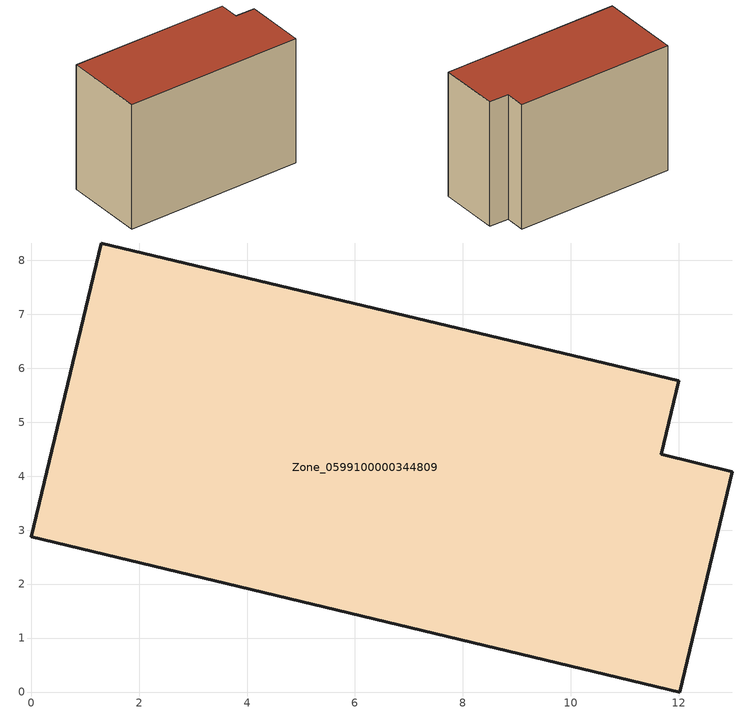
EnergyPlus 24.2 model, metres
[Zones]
Zone_0599100000344809
 floor ground (C_G): 0,2.88 1.3,8.32 12,5.77 11.67,4.41 12.99,4.08 12.02,0 z0
 wall outside (C_F): 1.3,8.32 0,2.88 12.02,0 12.99,4.08 11.67,4.41 12,5.77 1.3,8.32 z0:8.89
 roof outside (C_R): 0,2.88 12.02,0 12.99,4.08 11.67,4.41 12,5.77 1.3,8.32 z8.89
[BUILDING]
Pand.0599100000344809: North Axis=0; Terrain=City; Loads Convergence Tolerance Value=0.04; Temperature Convergence Tolerance Value=0.4; Solar Distribution=FullExterior; Maximum Number of Warmup Days=25; Minimum Number of Warmup Days=1
[Site:Location]
Rotterdam.The.Hague.AP_ZH_NLD Design_Conditions: Latitude=51.96; Longitude=4.45; Time Zone=1; Elevation=-4.5
[SITE:GROUNDTEMPERATURE:BUILDINGSURFACE]
18, 18, 18, 18, 18, 18, 18, 18, 18, 18, 18, 18
[MATERIAL] Thermal Absorptance=0.9; Solar Absorptance=0.7; Visible Absorptance=0.7
Name | Roughness | Thickness | Conductivity | Density | Specific Heat
G.TC.1992-2005 | MediumSmooth | 0.15 | 0.06 | 540 | 1210
F.TC.1992-2005 | Rough | 0.3 | 0.12 | 1920 | 840
R.TC.1992-2005 | MediumRough | 0.2 | 0.08 | 1500 | 1000
[CONSTRUCTION]
C_G: G.TC.1992-2005
C_F: F.TC.1992-2005
C_R: R.TC.1992-2005
[ZONE]
Zone_0599100000344809: Type=1; Multiplier=1; Ceiling Height=Autocalculate; Volume=Autocalculate; Floor Area=autocalculate; Part of Total Floor Area=Yes
[ZONEINFILTRATION:DESIGNFLOWRATE]
Infil_Zone_0599100000344809: Zone or ZoneList or Space or SpaceList=Zone_0599100000344809; Schedule=AlwaysOn; Design Flow Rate Calculation Method=Flow/Area; Flow Rate per Floor Area=0.0015; Constant Term Coefficient=1; Temperature Term Coefficient=0; Velocity Term Coefficient=0; Velocity Squared Term Coefficient=0
[HVACTEMPLATE:ZONE:IDEALLOADSAIRSYSTEM]
Zone_0599100000344809: Maximum Heating Supply Air Temperature=50; Minimum Cooling Supply Air Temperature=13; Maximum Heating Supply Air Humidity Ratio=0.0156; Minimum Cooling Supply Air Humidity Ratio=0.0077; Heating Limit=NoLimit; Cooling Limit=NoLimit; Dehumidification Control Type=ConstantSensibleHeatRatio; Cooling Sensible Heat Ratio=0.7; Dehumidification Setpoint=60; Humidification Control Type=None; Humidification Setpoint=30; Outdoor Air Method=None; Outdoor Air Flow Rate per Person=0.00944; Outdoor Air Flow Rate per Zone Floor Area=0; Outdoor Air Flow Rate per Zone=0; Demand Controlled Ventilation Type=None; Outdoor Air Economizer Type=NoEconomizer; Heat Recovery Type=None; Sensible Heat Recovery Effectiveness=0.7; Latent Heat Recovery Effectiveness=0.65
[ZONECONTROL:THERMOSTAT]
ThermostatControl_Zone_0599100000344809: Zone or ZoneList=Zone_0599100000344809; Control Type Schedule=DualSetpointControlType; Control 1=Thermostat_Zone_0599100000344809; Temperature Difference Between Cutout And Setpoint=0
[THERMOSTATSETPOINT:DUALSETPOINT]
Thermostat_Zone_0599100000344809: Heating Setpoint Temperature Schedule=HeatingSetpoint_Zone_0599100000344809; Cooling Setpoint Temperature Schedule=CoolingSetpoint_Zone_0599100000344809
[SCHEDULE:COMPACT]
HeatingSetpoint_Zone_0599100000344809: Through: 12/31, For: AllDays, Until: 24:00, 21
CoolingSetpoint_Zone_0599100000344809: Through: 12/31, For: AllDays, Until: 24:00, 24
DualSetpointControlType: Through: 12/31, For: AllDays, Until: 24:00, 4
AlwaysOn: Through: 12/31, For: AllDays, Until: 24:00, 1
